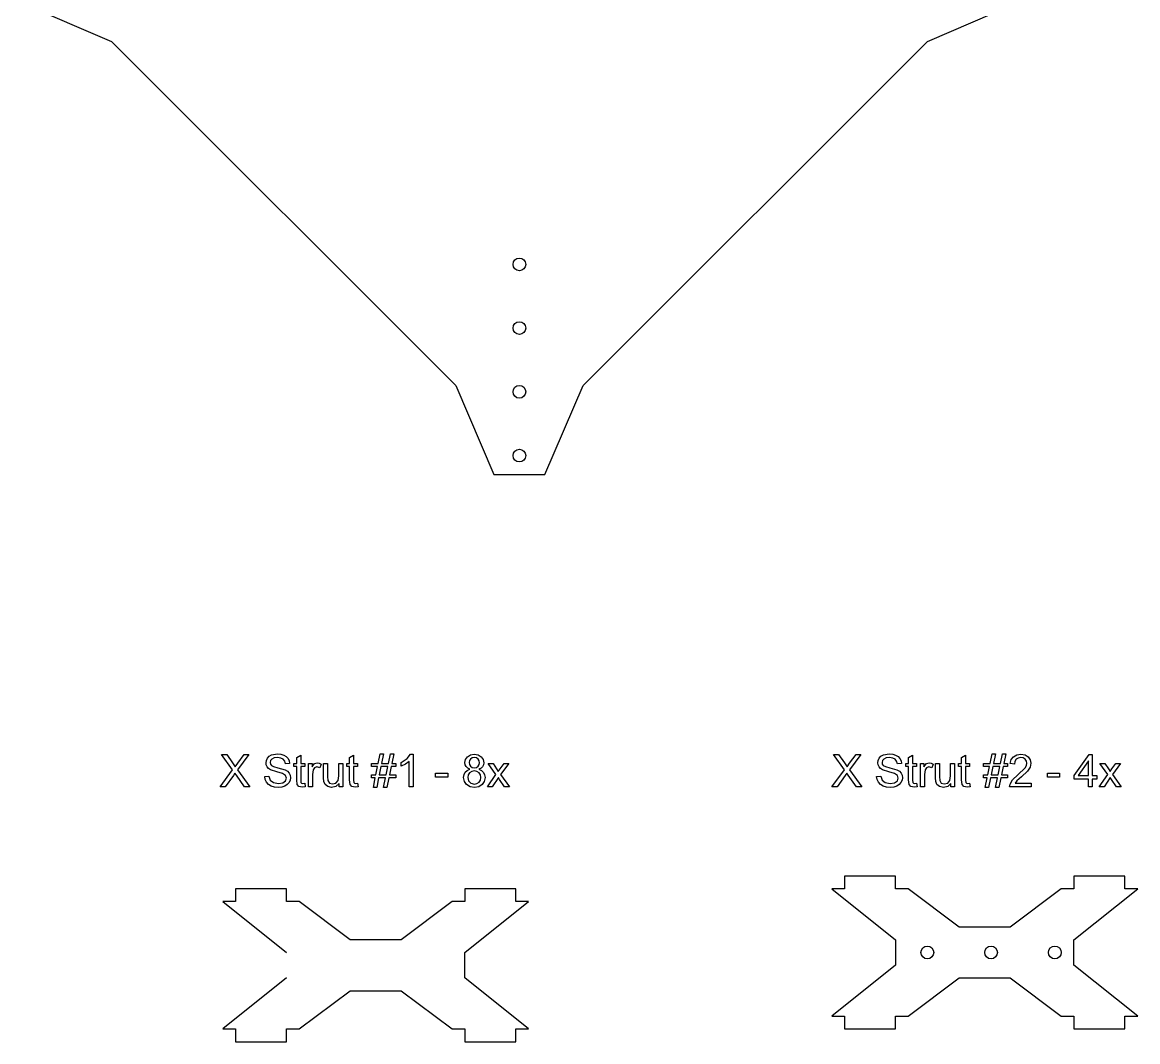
# Model space of a CAD drawing. Extents: x -813 to 254, y 365 to 897.
# Drawn here: x -811.2 to -533.4, y 368.3 to 622.3 of the extents above; entities that cross this region are included whole.
import ezdxf

# ---------------------------------------------------------------- set-up
doc = ezdxf.new("R2010")
doc.units = 0

msp = doc.modelspace()

# ---------------------------------------------------------------- linework, layer by layer
at = {"layer": 'Layer 1', "color": 4}
for p, q in [((-811.2125, 627.0625), (-788.9875, 617.5375)), ((-585.7875, 617.5375), (-563.5625, 627.0625)), ((-788.9875, 617.5375), (-703.2625, 531.812517)), ((-671.5125, 531.812517), (-585.7875, 617.5375)), ((-688.975, 561.975017), (-688.850183, 562.592753)), ((-688.850183, 561.357281), (-688.975, 561.975017)), ((-688.850183, 562.592753), (-688.509862, 563.097379)), ((-688.509862, 560.852654), (-688.850183, 561.357281)), ((-688.509862, 563.097379), (-688.005236, 563.4377)), ((-688.005236, 563.4377), (-687.3875, 563.562517)), ((-687.3875, 563.562517), (-686.769764, 563.4377)), ((-687.3875, 563.562517), (-687.3875, 563.562517)), ((-686.769764, 563.4377), (-686.265137, 563.097379)), ((-686.265137, 563.097379), (-685.924817, 562.592753)), ((-685.924817, 561.357281), (-686.265137, 560.852654)), ((-685.924817, 562.592753), (-685.8, 561.975017)), ((-685.8, 561.975017), (-685.924817, 561.357281)), ((-688.005236, 560.512334), (-688.509862, 560.852654)), ((-687.3875, 560.387517), (-688.005236, 560.512334)), ((-686.769764, 560.512334), (-687.3875, 560.387517)), ((-686.265137, 560.852654), (-686.769764, 560.512334)), ((-688.509862, 547.222379), (-688.005236, 547.5627)), ((-688.005236, 547.5627), (-687.3875, 547.687517)), ((-687.3875, 547.687517), (-686.769764, 547.5627)), ((-687.3875, 547.687517), (-687.3875, 547.687517)), ((-686.769764, 547.5627), (-686.265137, 547.222379)), ((-688.975, 546.100017), (-688.850183, 546.717753)), ((-688.850183, 545.482281), (-688.975, 546.100017)), ((-688.850183, 546.717753), (-688.509862, 547.222379)), ((-688.509862, 544.977654), (-688.850183, 545.482281)), ((-688.005236, 544.637334), (-688.509862, 544.977654)), ((-687.3875, 544.512517), (-688.005236, 544.637334)), ((-686.769764, 544.637334), (-687.3875, 544.512517)), ((-686.265137, 544.977654), (-686.769764, 544.637334)), ((-686.265137, 547.222379), (-685.924817, 546.717753)), ((-685.924817, 545.482281), (-686.265137, 544.977654)), ((-685.924817, 546.717753), (-685.8, 546.100017)), ((-685.8, 546.100017), (-685.924817, 545.482281)), ((-703.2625, 531.812517), (-693.7375, 509.587517)), ((-688.975, 530.225017), (-688.850183, 530.842752)), ((-688.850183, 530.842752), (-688.509862, 531.347378)), ((-688.509862, 531.347378), (-688.005236, 531.687699)), ((-688.005236, 531.687699), (-687.3875, 531.812517)), ((-687.3875, 531.812517), (-686.769764, 531.687699)), ((-687.3875, 531.812517), (-687.3875, 531.812517)), ((-686.769764, 531.687699), (-686.265137, 531.347378)), ((-686.265137, 531.347378), (-685.924817, 530.842752)), ((-685.924817, 530.842752), (-685.8, 530.225017)), ((-681.0375, 509.587517), (-671.5125, 531.812517)), ((-688.850183, 529.607281), (-688.975, 530.225017)), ((-688.509862, 529.102653), (-688.850183, 529.607281)), ((-688.005236, 528.762333), (-688.509862, 529.102653)), ((-687.3875, 528.637517), (-688.005236, 528.762333)), ((-686.769764, 528.762334), (-687.3875, 528.637517)), ((-686.265137, 529.102653), (-686.769764, 528.762334)), ((-685.924817, 529.60728), (-686.265137, 529.102653)), ((-685.8, 530.225017), (-685.924817, 529.60728)), ((-688.975, 514.350017), (-688.850183, 514.967753)), ((-688.850183, 513.732281), (-688.975, 514.350017)), ((-688.850183, 514.967753), (-688.509862, 515.472379)), ((-688.509862, 515.472379), (-688.005236, 515.8127)), ((-688.005236, 515.8127), (-687.3875, 515.937517)), ((-687.3875, 515.937517), (-686.769764, 515.8127)), ((-687.3875, 515.937517), (-687.3875, 515.937517)), ((-686.769764, 515.8127), (-686.265137, 515.472379)), ((-686.265137, 515.472379), (-685.924817, 514.967753)), ((-685.924817, 514.967753), (-685.8, 514.350017)), ((-685.8, 514.350017), (-685.924817, 513.732281)), ((-688.509862, 513.227654), (-688.850183, 513.732281)), ((-688.005236, 512.887334), (-688.509862, 513.227654)), ((-687.3875, 512.762517), (-688.005236, 512.887334)), ((-686.769764, 512.887334), (-687.3875, 512.762517)), ((-686.265137, 513.227654), (-686.769764, 512.887334)), ((-685.924817, 513.732281), (-686.265137, 513.227654)), ((-693.7375, 509.587517), (-681.0375, 509.587517)), ((-758.825, 436.011289), (-761.581069, 439.880821)), ((-761.581069, 439.880821), (-760.307767, 439.880821)), ((-760.307767, 439.880821), (-758.841538, 437.808251)), ((-754.762552, 439.880821), (-757.601313, 436.071924)), ((-757.551698, 437.736592), (-755.925618, 439.880821)), ((-755.925618, 439.880821), (-754.762552, 439.880821)), ((-750.165406, 438.935487), (-749.738221, 439.403325)), ((-749.738221, 439.403325), (-749.151184, 439.743017)), ((-749.151184, 439.743017), (-747.668417, 440.018624)), ((-748.462848, 438.987158), (-749.038182, 438.720512)), ((-747.624306, 439.076047), (-748.462848, 438.987158)), ((-747.668417, 440.018624), (-746.822981, 439.946272)), ((-746.806447, 438.9782), (-747.624306, 439.076047)), ((-746.822981, 439.946272), (-746.083654, 439.729237)), ((-746.21596, 438.684684), (-746.806447, 438.9782)), ((-746.083654, 439.729237), (-745.476633, 439.37163)), ((-745.476633, 439.37163), (-745.028087, 438.877608)), ((-742.861806, 439.103606), (-741.875128, 439.69892)), ((-742.861806, 437.65391), (-742.861806, 439.103606)), ((-741.875128, 439.69892), (-741.875128, 437.65391)), ((-729.67675, 439.103606), (-728.690073, 439.69892)), ((-729.67675, 437.65391), (-729.67675, 439.103606)), ((-728.690073, 439.69892), (-728.690073, 437.65391)), ((-722.555042, 437.65391), (-722.07549, 440.018624)), ((-722.07549, 440.018624), (-721.248663, 440.018624)), ((-721.248663, 440.018624), (-721.728215, 437.65391)), ((-719.991871, 437.65391), (-719.512319, 440.018624)), ((-719.512319, 440.018624), (-718.67999, 440.018624)), ((-718.67999, 440.018624), (-719.159542, 437.65391)), ((-715.372712, 438.833511), (-714.490768, 439.913895)), ((-714.490768, 439.913895), (-713.851337, 439.913895)), ((-713.851337, 439.913895), (-713.851337, 431.800006)), ((-700.799935, 438.641959), (-700.32451, 439.313069)), ((-700.32451, 439.313069), (-699.585903, 439.763681)), ((-699.585903, 439.763681), (-698.637809, 439.913895)), ((-699.14631, 439.00714), (-699.569368, 438.734293)), ((-698.626774, 439.098095), (-699.14631, 439.00714)), ((-698.637809, 439.913895), (-697.682829, 439.760237)), ((-698.110706, 439.005072), (-698.626774, 439.098095)), ((-697.686946, 438.726024), (-698.110706, 439.005072)), ((-697.682829, 439.760237), (-696.934542, 439.299288)), ((-696.934542, 439.299288), (-696.450862, 438.617843)), ((-606.425, 436.011289), (-609.181069, 439.880821)), ((-609.181069, 439.880821), (-607.907767, 439.880821)), ((-607.907767, 439.880821), (-606.441538, 437.808251)), ((-602.362552, 439.880821), (-605.201313, 436.071924)), ((-605.151698, 437.736592), (-603.525618, 439.880821)), ((-603.525618, 439.880821), (-602.362552, 439.880821)), ((-597.765406, 438.935487), (-597.338221, 439.403325)), ((-597.338221, 439.403325), (-596.751184, 439.743017)), ((-596.751184, 439.743017), (-595.268417, 440.018624)), ((-596.062848, 438.987158), (-596.638182, 438.720512)), ((-595.224306, 439.076047), (-596.062848, 438.987158)), ((-595.268417, 440.018624), (-594.422981, 439.946272)), ((-594.406447, 438.9782), (-595.224306, 439.076047)), ((-594.422981, 439.946272), (-593.683654, 439.729237)), ((-593.81596, 438.684684), (-594.406447, 438.9782)), ((-593.683654, 439.729237), (-593.076633, 439.37163)), ((-593.076633, 439.37163), (-592.628087, 438.877608)), ((-590.461806, 439.103606), (-589.475128, 439.69892)), ((-590.461806, 437.65391), (-590.461806, 439.103606)), ((-589.475128, 439.69892), (-589.475128, 437.65391)), ((-577.27675, 439.103606), (-576.290073, 439.69892)), ((-577.27675, 437.65391), (-577.27675, 439.103606)), ((-576.290073, 439.69892), (-576.290073, 437.65391)), ((-570.155042, 437.65391), (-569.67549, 440.018624)), ((-569.67549, 440.018624), (-568.848663, 440.018624)), ((-568.848663, 440.018624), (-569.328215, 437.65391)), ((-567.591871, 437.65391), (-567.112319, 440.018624)), ((-567.112319, 440.018624), (-566.27999, 440.018624)), ((-566.27999, 440.018624), (-566.759542, 437.65391)), ((-564.87853, 438.582015), (-564.339712, 439.315826)), ((-564.339712, 439.315826), (-563.539076, 439.764371)), ((-563.171132, 438.985091), (-563.672736, 438.662634)), ((-563.539076, 439.764371), (-562.504167, 439.913895)), ((-562.526208, 439.092583), (-563.171132, 438.985091)), ((-561.912297, 438.991292), (-562.526208, 439.092583)), ((-562.504167, 439.913895), (-561.462368, 439.752657)), ((-561.426529, 438.687439), (-561.912297, 438.991292)), ((-561.462368, 439.752657), (-560.663118, 439.268972)), ((-560.663118, 439.268972), (-560.15461, 438.546875)), ((-549.19784, 434.644275), (-545.510212, 439.880821)), ((-545.510212, 439.880821), (-544.699924, 439.880821)), ((-544.699924, 439.880821), (-544.699924, 434.644275)), ((-758.841538, 437.808251), (-758.191101, 436.816063)), ((-758.191101, 436.816063), (-757.551698, 437.736592)), ((-750.512681, 437.791716), (-750.425859, 438.383578)), ((-750.441709, 437.261855), (-750.512681, 437.791716)), ((-750.228793, 436.785746), (-750.441709, 437.261855)), ((-750.425859, 438.383578), (-750.165406, 438.935487)), ((-749.871197, 436.373022), (-750.228793, 436.785746)), ((-749.366153, 436.033339), (-749.871197, 436.373022)), ((-749.370961, 438.328456), (-749.481892, 437.863372)), ((-749.481892, 437.863372), (-749.403343, 437.466494)), ((-749.403343, 437.466494), (-749.167694, 437.146793)), ((-749.038182, 438.720512), (-749.370961, 438.328456)), ((-749.167694, 437.146793), (-748.610295, 436.862224)), ((-748.610295, 436.862224), (-747.555415, 436.570772)), ((-747.555415, 436.570772), (-745.766719, 436.055386)), ((-745.837687, 438.19961), (-746.21596, 438.684684)), ((-745.656455, 437.527133), (-745.837687, 438.19961)), ((-744.631198, 437.604301), (-745.656455, 437.527133)), ((-745.028087, 438.877608), (-744.744214, 438.278157)), ((-744.744214, 438.278157), (-744.631198, 437.604301)), ((-743.589403, 436.88221), (-743.589403, 437.65391)), ((-743.589403, 437.65391), (-742.861806, 437.65391)), ((-742.861806, 436.88221), (-743.589403, 436.88221)), ((-742.861806, 433.514286), (-742.861806, 436.88221)), ((-741.875128, 437.65391), (-740.877416, 437.65391)), ((-740.877416, 436.88221), (-741.875128, 436.88221)), ((-741.875128, 436.88221), (-741.875128, 433.459162)), ((-740.877416, 437.65391), (-740.877416, 436.88221)), ((-739.923816, 431.800006), (-739.923816, 437.65391)), ((-739.923816, 437.65391), (-739.030865, 437.65391)), ((-739.030865, 437.65391), (-739.030865, 436.766454)), ((-739.030865, 436.766454), (-738.399731, 437.587765)), ((-738.396965, 436.56526), (-738.766281, 436.022313)), ((-738.399731, 437.587765), (-737.763066, 437.786201)), ((-737.812681, 436.760942), (-738.396965, 436.56526)), ((-737.085084, 436.545967), (-737.812681, 436.760942)), ((-737.763066, 437.786201), (-737.257327, 437.706272)), ((-737.257327, 437.706272), (-736.743312, 437.466497)), ((-736.743312, 437.466497), (-737.085084, 436.545967)), ((-736.164531, 434.026914), (-736.164531, 437.65391)), ((-736.164531, 437.65391), (-735.172351, 437.65391)), ((-735.172351, 437.65391), (-735.172351, 434.407254)), ((-732.41075, 434.517495), (-732.41075, 437.65391)), ((-732.41075, 437.65391), (-731.418569, 437.65391)), ((-731.418569, 437.65391), (-731.418569, 431.800006)), ((-730.404347, 436.88221), (-730.404347, 437.65391)), ((-730.404347, 437.65391), (-729.67675, 437.65391)), ((-729.67675, 436.88221), (-730.404347, 436.88221)), ((-729.67675, 433.514286), (-729.67675, 436.88221)), ((-728.690073, 437.65391), (-727.692361, 437.65391)), ((-727.692361, 436.88221), (-728.690073, 436.88221)), ((-728.690073, 436.88221), (-728.690073, 433.459162)), ((-727.692361, 437.65391), (-727.692361, 436.88221)), ((-724.225205, 436.832601), (-724.225205, 437.65391)), ((-724.225205, 437.65391), (-722.555042, 437.65391)), ((-722.720396, 436.832601), (-724.225205, 436.832601)), ((-723.128292, 434.831688), (-722.720396, 436.832601)), ((-721.893569, 436.832601), (-722.301465, 434.831688)), ((-720.157254, 436.832601), (-721.893569, 436.832601)), ((-721.728215, 437.65391), (-719.991871, 437.65391)), ((-720.570653, 434.831688), (-720.157254, 436.832601)), ((-719.324924, 436.832601), (-719.738323, 434.831688)), ((-718.205941, 436.832601), (-719.324924, 436.832601)), ((-719.159542, 437.65391), (-718.205941, 437.65391)), ((-718.205941, 437.65391), (-718.205941, 436.832601)), ((-716.827906, 437.885422), (-715.372712, 438.833511)), ((-716.827906, 436.926307), (-716.827906, 437.885422)), ((-715.783345, 437.438938), (-716.827906, 436.926307)), ((-714.843545, 438.122444), (-715.783345, 437.438938)), ((-714.843545, 431.800006), (-714.843545, 438.122444)), ((-700.95841, 437.830299), (-700.799935, 438.641959)), ((-700.884002, 437.287349), (-700.95841, 437.830299)), ((-700.66075, 436.827089), (-700.884002, 437.287349)), ((-700.283179, 436.456393), (-700.66075, 436.827089)), ((-700.399638, 435.904489), (-699.745757, 436.182166)), ((-699.745757, 436.182166), (-700.283179, 436.456393)), ((-699.850483, 438.334657), (-699.944188, 437.863372)), ((-699.944188, 437.863372), (-699.851859, 437.342471)), ((-699.944188, 437.863372), (-699.944188, 437.863372)), ((-699.944188, 437.863372), (-699.944188, 437.863372)), ((-699.851859, 437.342471), (-699.574872, 436.926307)), ((-699.569368, 438.734293), (-699.850483, 438.334657)), ((-699.745757, 436.182166), (-699.745757, 436.182166)), ((-699.745757, 436.182166), (-699.745757, 436.182166)), ((-699.574872, 436.926307), (-699.150438, 436.653452)), ((-699.150438, 436.653452), (-698.615768, 436.562506)), ((-698.615768, 436.562506), (-698.094175, 436.652762)), ((-698.094175, 436.652762), (-697.675939, 436.92355)), ((-697.403771, 438.310541), (-697.686946, 438.726024)), ((-697.675939, 436.92355), (-697.40102, 437.325245)), ((-696.955913, 436.455703), (-697.480246, 436.182166)), ((-697.480246, 436.182166), (-696.82499, 435.865214)), ((-697.309361, 437.808251), (-697.403771, 438.310541)), ((-697.40102, 437.325245), (-697.309361, 437.808251)), ((-696.58453, 436.824332), (-696.955913, 436.455703)), ((-696.363359, 437.277014), (-696.58453, 436.824332)), ((-696.450862, 438.617843), (-696.289636, 437.80274)), ((-696.289636, 437.80274), (-696.363359, 437.277014)), ((-693.235906, 434.842714), (-695.214764, 437.65391)), ((-695.214764, 437.65391), (-693.97451, 437.65391)), ((-693.97451, 437.65391), (-693.076028, 436.281384)), ((-693.076028, 436.281384), (-692.668132, 435.625438)), ((-692.668132, 435.625438), (-692.221656, 436.27036)), ((-692.221656, 436.27036), (-691.234979, 437.65391)), ((-690.049872, 437.65391), (-692.07284, 434.897835)), ((-691.234979, 437.65391), (-690.049872, 437.65391)), ((-606.441538, 437.808251), (-605.791101, 436.816063)), ((-605.791101, 436.816063), (-605.151698, 437.736592)), ((-598.112681, 437.791716), (-598.025859, 438.383578)), ((-598.041709, 437.261855), (-598.112681, 437.791716)), ((-597.828793, 436.785746), (-598.041709, 437.261855)), ((-598.025859, 438.383578), (-597.765406, 438.935487)), ((-597.471197, 436.373022), (-597.828793, 436.785746)), ((-596.966153, 436.033339), (-597.471197, 436.373022)), ((-596.970961, 438.328456), (-597.081892, 437.863372)), ((-597.081892, 437.863372), (-597.003343, 437.466494)), ((-597.003343, 437.466494), (-596.767694, 437.146793)), ((-596.638182, 438.720512), (-596.970961, 438.328456)), ((-596.767694, 437.146793), (-596.210295, 436.862224)), ((-596.210295, 436.862224), (-595.155415, 436.570772)), ((-595.155415, 436.570772), (-593.366719, 436.055386)), ((-593.437687, 438.19961), (-593.81596, 438.684684)), ((-593.256455, 437.527133), (-593.437687, 438.19961)), ((-592.231198, 437.604301), (-593.256455, 437.527133)), ((-592.628087, 438.877608), (-592.344214, 438.278157)), ((-592.344214, 438.278157), (-592.231198, 437.604301)), ((-591.189403, 436.88221), (-591.189403, 437.65391)), ((-591.189403, 437.65391), (-590.461806, 437.65391)), ((-590.461806, 436.88221), (-591.189403, 436.88221)), ((-590.461806, 433.514286), (-590.461806, 436.88221)), ((-589.475128, 437.65391), (-588.477416, 437.65391)), ((-588.477416, 436.88221), (-589.475128, 436.88221)), ((-589.475128, 436.88221), (-589.475128, 433.459162)), ((-588.477416, 437.65391), (-588.477416, 436.88221)), ((-587.523816, 431.800006), (-587.523816, 437.65391)), ((-587.523816, 437.65391), (-586.630865, 437.65391)), ((-586.630865, 437.65391), (-586.630865, 436.766454)), ((-586.630865, 436.766454), (-585.999731, 437.587765)), ((-585.996965, 436.56526), (-586.366281, 436.022313)), ((-585.999731, 437.587765), (-585.363066, 437.786201)), ((-585.412681, 436.760942), (-585.996965, 436.56526)), ((-584.685084, 436.545967), (-585.412681, 436.760942)), ((-585.363066, 437.786201), (-584.857327, 437.706272)), ((-584.857327, 437.706272), (-584.343312, 437.466497)), ((-584.343312, 437.466497), (-584.685084, 436.545967)), ((-583.764531, 434.026914), (-583.764531, 437.65391)), ((-583.764531, 437.65391), (-582.772351, 437.65391)), ((-582.772351, 437.65391), (-582.772351, 434.407254)), ((-580.01075, 434.517495), (-580.01075, 437.65391)), ((-580.01075, 437.65391), (-579.018569, 437.65391)), ((-579.018569, 437.65391), (-579.018569, 431.800006)), ((-578.004347, 436.88221), (-578.004347, 437.65391)), ((-578.004347, 437.65391), (-577.27675, 437.65391)), ((-577.27675, 436.88221), (-578.004347, 436.88221)), ((-577.27675, 433.514286), (-577.27675, 436.88221)), ((-576.290073, 437.65391), (-575.292361, 437.65391)), ((-575.292361, 436.88221), (-576.290073, 436.88221)), ((-576.290073, 436.88221), (-576.290073, 433.459162)), ((-575.292361, 437.65391), (-575.292361, 436.88221)), ((-571.825205, 436.832601), (-571.825205, 437.65391)), ((-571.825205, 437.65391), (-570.155042, 437.65391)), ((-570.320396, 436.832601), (-571.825205, 436.832601)), ((-570.728292, 434.831688), (-570.320396, 436.832601)), ((-569.493569, 436.832601), (-569.901465, 434.831688)), ((-567.757254, 436.832601), (-569.493569, 436.832601)), ((-569.328215, 437.65391), (-567.591871, 437.65391)), ((-568.170653, 434.831688), (-567.757254, 436.832601)), ((-566.924924, 436.832601), (-567.338323, 434.831688)), ((-565.805941, 436.832601), (-566.924924, 436.832601)), ((-566.759542, 437.65391), (-565.805941, 437.65391)), ((-565.805941, 437.65391), (-565.805941, 436.832601)), ((-565.127958, 437.576742), (-564.87853, 438.582015)), ((-564.108205, 437.472009), (-565.127958, 437.576742)), ((-563.99659, 438.150001), (-564.108205, 437.472009)), ((-563.672736, 438.662634), (-563.99659, 438.150001)), ((-563.248302, 434.78759), (-561.467875, 436.499116)), ((-561.467875, 436.499116), (-561.120618, 437.113028)), ((-561.110285, 438.236127), (-561.426529, 438.687439)), ((-561.120618, 437.113028), (-561.004861, 437.692495)), ((-561.004861, 437.692495), (-561.110285, 438.236127)), ((-560.183538, 436.716845), (-560.842245, 435.73017)), ((-559.985108, 437.670448), (-560.183538, 436.716845)), ((-560.15461, 438.546875), (-559.985108, 437.670448)), ((-545.692104, 438.287809), (-548.22217, 434.644275)), ((-545.692104, 434.644275), (-545.692104, 438.287809)), ((-540.835906, 434.842714), (-542.814764, 437.65391)), ((-542.814764, 437.65391), (-541.57451, 437.65391)), ((-541.57451, 437.65391), (-540.676028, 436.281384)), ((-540.676028, 436.281384), (-540.268132, 435.625438)), ((-540.268132, 435.625438), (-539.821656, 436.27036)), ((-539.821656, 436.27036), (-538.834979, 437.65391)), ((-537.649872, 437.65391), (-539.67284, 434.897835)), ((-538.834979, 437.65391), (-537.649872, 437.65391)), ((-761.950385, 431.800006), (-758.825, 436.011289)), ((-758.637576, 434.616716), (-760.666048, 431.800006)), ((-758.25175, 435.223051), (-758.637576, 434.616716)), ((-757.898972, 434.68286), (-758.25175, 435.223051)), ((-755.864969, 431.800006), (-757.898972, 434.68286)), ((-757.601313, 436.071924), (-754.542052, 431.800006)), ((-750.821347, 434.39623), (-749.812628, 434.484424)), ((-750.699399, 433.627971), (-750.821347, 434.39623)), ((-750.821347, 434.39623), (-750.821347, 434.39623)), ((-750.821347, 434.39623), (-750.821347, 434.39623)), ((-750.377637, 432.943776), (-750.699399, 433.627971)), ((-749.812628, 434.484424), (-749.479155, 433.489481)), ((-749.479155, 433.489481), (-748.666101, 432.861093)), ((-747.806198, 435.528977), (-749.366153, 436.033339)), ((-746.367542, 435.134856), (-747.806198, 435.528977)), ((-745.639916, 434.658056), (-746.367542, 435.134856)), ((-745.766719, 436.055386), (-745.153492, 435.686758)), ((-745.648186, 433.302066), (-745.419444, 433.99384)), ((-745.419444, 433.99384), (-745.639916, 434.658056)), ((-745.153492, 435.686758), (-744.724924, 435.23132)), ((-744.48101, 433.455717), (-744.757972, 432.866605)), ((-744.724924, 435.23132), (-744.472741, 434.694571)), ((-744.388684, 434.082035), (-744.48101, 433.455717)), ((-744.472741, 434.694571), (-744.388684, 434.082035)), ((-742.740535, 432.342953), (-742.861806, 433.514286)), ((-741.875128, 433.459162), (-741.822776, 432.91346)), ((-738.766281, 436.022313), (-738.931635, 434.864761)), ((-738.931635, 434.864761), (-738.931635, 431.800006)), ((-736.10391, 433.100872), (-736.164531, 434.026914)), ((-735.172351, 434.407254), (-735.111729, 433.359944)), ((-732.573366, 433.373725), (-732.41075, 434.517495)), ((-729.555479, 432.342953), (-729.67675, 433.514286)), ((-728.690073, 433.459162), (-728.637693, 432.91346)), ((-724.225205, 434.010379), (-724.225205, 434.831688)), ((-724.225205, 434.831688), (-723.128292, 434.831688)), ((-723.293674, 434.010379), (-724.225205, 434.010379)), ((-723.773226, 431.662202), (-723.293674, 434.010379)), ((-722.466847, 434.010379), (-722.946399, 431.662202)), ((-720.736035, 434.010379), (-722.466847, 434.010379)), ((-722.301465, 434.831688), (-720.570653, 434.831688)), ((-722.301465, 434.831688), (-722.301465, 434.831688)), ((-721.210084, 431.662202), (-720.736035, 434.010379)), ((-719.903677, 434.010379), (-720.383257, 431.662202)), ((-718.205941, 434.010379), (-719.903677, 434.010379)), ((-719.738323, 434.831688), (-718.205941, 434.831688)), ((-718.205941, 434.831688), (-718.205941, 434.010379)), ((-708.28408, 434.225353), (-708.28408, 435.223051)), ((-708.28408, 435.223051), (-705.235854, 435.223051)), ((-705.235854, 434.225353), (-708.28408, 434.225353)), ((-708.28408, 434.225353), (-708.28408, 434.225353)), ((-705.235854, 435.223051), (-705.235854, 434.225353)), ((-701.283642, 434.137158), (-701.183736, 434.861315)), ((-701.10036, 433.166329), (-701.283642, 434.137158)), ((-701.183736, 434.861315), (-700.884016, 435.457318)), ((-700.884016, 435.457318), (-700.399638, 435.904489)), ((-700.148823, 434.768297), (-700.263889, 434.131647)), ((-700.263889, 434.131647), (-700.062693, 433.310335)), ((-700.263889, 434.131647), (-700.263889, 434.131647)), ((-700.263889, 434.131647), (-700.263889, 434.131647)), ((-699.803613, 435.289198), (-700.148823, 434.768297)), ((-699.283417, 435.636461), (-699.803613, 435.289198)), ((-698.643312, 435.752217), (-699.283417, 435.636461)), ((-697.98668, 435.635082), (-698.643312, 435.752217)), ((-697.449936, 435.283686), (-697.98668, 435.635082)), ((-697.092339, 434.753139), (-697.449936, 435.283686)), ((-697.436163, 432.935507), (-697.088892, 433.455028)), ((-696.973121, 434.098573), (-697.092339, 434.753139)), ((-697.088892, 433.455028), (-696.973121, 434.098573)), ((-696.82499, 435.865214), (-696.347491, 435.39944)), ((-696.347491, 435.39944), (-696.056051, 434.806881)), ((-695.958899, 434.109597), (-696.142181, 433.155994)), ((-696.056051, 434.806881), (-695.958899, 434.109597)), ((-695.374615, 431.800006), (-693.235906, 434.842714)), ((-692.635084, 434.109597), (-694.172969, 431.800006)), ((-692.315354, 433.619015), (-692.635084, 434.109597)), ((-691.113708, 431.800006), (-692.315354, 433.619015)), ((-692.07284, 434.897835), (-689.895524, 431.800006)), ((-609.550385, 431.800006), (-606.425, 436.011289)), ((-606.237576, 434.616716), (-608.266048, 431.800006)), ((-605.85175, 435.223051), (-606.237576, 434.616716)), ((-605.498972, 434.68286), (-605.85175, 435.223051)), ((-603.464969, 431.800006), (-605.498972, 434.68286)), ((-605.201313, 436.071924), (-602.142052, 431.800006)), ((-598.421347, 434.39623), (-597.412628, 434.484424)), ((-598.299399, 433.627971), (-598.421347, 434.39623)), ((-598.421347, 434.39623), (-598.421347, 434.39623)), ((-598.421347, 434.39623), (-598.421347, 434.39623)), ((-597.977637, 432.943776), (-598.299399, 433.627971)), ((-597.412628, 434.484424), (-597.079155, 433.489481)), ((-597.079155, 433.489481), (-596.266101, 432.861093)), ((-595.406198, 435.528977), (-596.966153, 436.033339)), ((-593.967542, 435.134856), (-595.406198, 435.528977)), ((-593.239916, 434.658056), (-593.967542, 435.134856)), ((-593.366719, 436.055386), (-592.753492, 435.686758)), ((-593.248186, 433.302066), (-593.019444, 433.99384)), ((-593.019444, 433.99384), (-593.239916, 434.658056)), ((-592.753492, 435.686758), (-592.324924, 435.23132)), ((-592.08101, 433.455717), (-592.357972, 432.866605)), ((-592.324924, 435.23132), (-592.072741, 434.694571)), ((-591.988684, 434.082035), (-592.08101, 433.455717)), ((-592.072741, 434.694571), (-591.988684, 434.082035)), ((-590.340535, 432.342953), (-590.461806, 433.514286)), ((-589.475128, 433.459162), (-589.422776, 432.91346)), ((-586.366281, 436.022313), (-586.531635, 434.864761)), ((-586.531635, 434.864761), (-586.531635, 431.800006)), ((-583.70391, 433.100872), (-583.764531, 434.026914)), ((-582.772351, 434.407254), (-582.711729, 433.359944)), ((-580.173366, 433.373725), (-580.01075, 434.517495)), ((-577.155479, 432.342953), (-577.27675, 433.514286)), ((-576.290073, 433.459162), (-576.237693, 432.91346)), ((-571.825205, 434.010379), (-571.825205, 434.831688)), ((-571.825205, 434.831688), (-570.728292, 434.831688)), ((-570.893674, 434.010379), (-571.825205, 434.010379)), ((-571.373226, 431.662202), (-570.893674, 434.010379)), ((-570.066847, 434.010379), (-570.546399, 431.662202)), ((-568.336035, 434.010379), (-570.066847, 434.010379)), ((-569.901465, 434.831688), (-568.170653, 434.831688)), ((-569.901465, 434.831688), (-569.901465, 434.831688)), ((-568.810084, 431.662202), (-568.336035, 434.010379)), ((-567.503677, 434.010379), (-567.983257, 431.662202)), ((-565.805941, 434.010379), (-567.503677, 434.010379)), ((-567.338323, 434.831688), (-565.805941, 434.831688)), ((-565.805941, 434.831688), (-565.805941, 434.010379)), ((-565.199615, 432.489023), (-564.546411, 433.563895)), ((-564.546411, 433.563895), (-563.248302, 434.78759)), ((-562.371861, 434.308036), (-563.518417, 433.291042)), ((-560.842245, 435.73017), (-562.371861, 434.308036)), ((-555.88408, 434.225353), (-555.88408, 435.223051)), ((-555.88408, 435.223051), (-552.835854, 435.223051)), ((-552.835854, 434.225353), (-555.88408, 434.225353)), ((-555.88408, 434.225353), (-555.88408, 434.225353)), ((-552.835854, 435.223051), (-552.835854, 434.225353)), ((-549.19784, 433.734772), (-549.19784, 434.644275)), ((-545.692104, 433.734772), (-549.19784, 433.734772)), ((-548.22217, 434.644275), (-545.692104, 434.644275)), ((-545.692104, 434.644275), (-545.692104, 434.644275)), ((-545.692104, 431.800006), (-545.692104, 433.734772)), ((-544.699924, 434.644275), (-543.608514, 434.644275)), ((-543.608514, 433.734772), (-544.699924, 433.734772)), ((-544.699924, 433.734772), (-544.699924, 431.800006)), ((-543.608514, 434.644275), (-543.608514, 433.734772)), ((-542.974615, 431.800006), (-540.835906, 434.842714)), ((-540.235084, 434.109597), (-541.772969, 431.800006)), ((-539.915354, 433.619015), (-540.235084, 434.109597)), ((-538.713708, 431.800006), (-539.915354, 433.619015)), ((-539.67284, 434.897835), (-537.495524, 431.800006)), ((-760.666048, 431.800006), (-761.950385, 431.800006)), ((-761.950385, 431.800006), (-761.950385, 431.800006)), ((-754.542052, 431.800006), (-755.864969, 431.800006)), ((-749.87603, 432.382226), (-750.377637, 432.943776)), ((-749.214571, 431.981906), (-749.87603, 432.382226)), ((-748.384305, 431.742128), (-749.214571, 431.981906)), ((-748.666101, 432.861093), (-747.425875, 432.621315)), ((-747.37626, 431.662202), (-748.384305, 431.742128)), ((-747.425875, 432.621315), (-746.345472, 432.803215)), ((-746.554253, 431.741439), (-747.37626, 431.662202)), ((-745.819071, 431.979149), (-746.554253, 431.741439)), ((-746.345472, 432.803215), (-745.648186, 433.302066)), ((-745.207919, 432.359488), (-745.819071, 431.979149)), ((-744.757972, 432.866605), (-745.207919, 432.359488)), ((-742.321604, 431.893712), (-742.740535, 432.342953)), ((-741.483771, 431.722835), (-742.321604, 431.893712)), ((-741.822776, 432.91346), (-741.651891, 432.720536)), ((-741.651891, 432.720536), (-741.312885, 432.648876)), ((-740.734104, 431.811029), (-741.483771, 431.722835)), ((-741.312885, 432.648876), (-740.877416, 432.687462)), ((-740.877416, 432.687462), (-740.734104, 431.811029)), ((-740.877416, 432.687462), (-740.877416, 432.687462)), ((-740.877416, 432.687462), (-740.877416, 432.687462)), ((-738.931635, 431.800006), (-739.923816, 431.800006)), ((-739.923816, 431.800006), (-739.923816, 431.800006)), ((-735.797981, 432.365), (-736.10391, 433.100872)), ((-735.131005, 431.86615), (-735.797981, 432.365)), ((-734.163632, 431.667714), (-735.131005, 431.86615)), ((-735.111729, 433.359944), (-734.71484, 432.74534)), ((-734.71484, 432.74534), (-733.965202, 432.522097)), ((-733.112199, 431.91576), (-734.163632, 431.667714)), ((-733.965202, 432.522097), (-733.12734, 432.750852)), ((-733.12734, 432.750852), (-732.573366, 433.373725)), ((-732.306045, 432.6599), (-733.112199, 431.91576)), ((-732.306045, 431.800006), (-732.306045, 432.6599)), ((-731.418569, 431.800006), (-732.306045, 431.800006)), ((-732.306045, 431.800006), (-732.306045, 431.800006)), ((-729.136549, 431.893712), (-729.555479, 432.342953)), ((-728.298687, 431.722835), (-729.136549, 431.893712)), ((-728.637693, 432.91346), (-728.466807, 432.720536)), ((-728.466807, 432.720536), (-728.12783, 432.648876)), ((-727.549049, 431.811029), (-728.298687, 431.722835)), ((-728.12783, 432.648876), (-727.692361, 432.687462)), ((-727.692361, 432.687462), (-727.549049, 431.811029)), ((-727.692361, 432.687462), (-727.692361, 432.687462)), ((-727.692361, 432.687462), (-727.692361, 432.687462)), ((-722.946399, 431.662202), (-723.773226, 431.662202)), ((-723.773226, 431.662202), (-723.773226, 431.662202)), ((-720.383257, 431.662202), (-721.210084, 431.662202)), ((-713.851337, 431.800006), (-714.843545, 431.800006)), ((-713.851337, 431.800006), (-713.851337, 431.800006)), ((-700.550514, 432.370512), (-701.10036, 433.166329)), ((-699.701653, 431.839279), (-700.550514, 432.370512)), ((-700.062693, 433.310335), (-699.464636, 432.695731)), ((-698.621271, 431.662202), (-699.701653, 431.839279)), ((-699.464636, 432.695731), (-698.610236, 432.477999)), ((-697.540889, 431.838591), (-698.621271, 431.662202)), ((-698.610236, 432.477999), (-697.961192, 432.592376)), ((-697.961192, 432.592376), (-697.436163, 432.935507)), ((-696.692028, 432.367758), (-697.540889, 431.838591)), ((-696.142181, 433.155994), (-696.692028, 432.367758)), ((-694.172969, 431.800006), (-695.374615, 431.800006)), ((-695.374615, 431.800006), (-695.374615, 431.800006)), ((-689.895524, 431.800006), (-691.113708, 431.800006)), ((-608.266048, 431.800006), (-609.550385, 431.800006)), ((-609.550385, 431.800006), (-609.550385, 431.800006)), ((-602.142052, 431.800006), (-603.464969, 431.800006)), ((-597.47603, 432.382226), (-597.977637, 432.943776)), ((-596.814571, 431.981906), (-597.47603, 432.382226)), ((-595.984305, 431.742128), (-596.814571, 431.981906)), ((-596.266101, 432.861093), (-595.025875, 432.621315)), ((-594.97626, 431.662202), (-595.984305, 431.742128)), ((-595.025875, 432.621315), (-593.945472, 432.803215)), ((-594.154253, 431.741439), (-594.97626, 431.662202)), ((-593.419071, 431.979149), (-594.154253, 431.741439)), ((-593.945472, 432.803215), (-593.248186, 433.302066)), ((-592.807919, 432.359488), (-593.419071, 431.979149)), ((-592.357972, 432.866605), (-592.807919, 432.359488)), ((-589.921604, 431.893712), (-590.340535, 432.342953)), ((-589.083771, 431.722835), (-589.921604, 431.893712)), ((-589.422776, 432.91346), (-589.251891, 432.720536)), ((-589.251891, 432.720536), (-588.912885, 432.648876)), ((-588.334104, 431.811029), (-589.083771, 431.722835)), ((-588.912885, 432.648876), (-588.477416, 432.687462)), ((-588.477416, 432.687462), (-588.334104, 431.811029)), ((-588.477416, 432.687462), (-588.477416, 432.687462)), ((-588.477416, 432.687462), (-588.477416, 432.687462)), ((-586.531635, 431.800006), (-587.523816, 431.800006)), ((-587.523816, 431.800006), (-587.523816, 431.800006)), ((-583.397981, 432.365), (-583.70391, 433.100872)), ((-582.731005, 431.86615), (-583.397981, 432.365)), ((-581.763632, 431.667714), (-582.731005, 431.86615)), ((-582.711729, 433.359944), (-582.31484, 432.74534)), ((-582.31484, 432.74534), (-581.565202, 432.522097)), ((-580.712199, 431.91576), (-581.763632, 431.667714)), ((-581.565202, 432.522097), (-580.72734, 432.750852)), ((-580.72734, 432.750852), (-580.173366, 433.373725)), ((-579.906045, 432.6599), (-580.712199, 431.91576)), ((-579.906045, 431.800006), (-579.906045, 432.6599)), ((-579.018569, 431.800006), (-579.906045, 431.800006)), ((-579.906045, 431.800006), (-579.906045, 431.800006)), ((-576.736549, 431.893712), (-577.155479, 432.342953)), ((-575.898687, 431.722835), (-576.736549, 431.893712)), ((-576.237693, 432.91346), (-576.066807, 432.720536)), ((-576.066807, 432.720536), (-575.72783, 432.648876)), ((-575.149049, 431.811029), (-575.898687, 431.722835)), ((-575.72783, 432.648876), (-575.292361, 432.687462)), ((-575.292361, 432.687462), (-575.149049, 431.811029)), ((-575.292361, 432.687462), (-575.292361, 432.687462)), ((-575.292361, 432.687462), (-575.292361, 432.687462)), ((-570.546399, 431.662202), (-571.373226, 431.662202)), ((-571.373226, 431.662202), (-571.373226, 431.662202)), ((-567.983257, 431.662202), (-568.810084, 431.662202)), ((-565.315354, 431.800006), (-565.199615, 432.489023)), ((-559.974101, 431.800006), (-565.315354, 431.800006)), ((-563.518417, 433.291042), (-563.937319, 432.753606)), ((-563.937319, 432.753606), (-559.974101, 432.753606)), ((-559.974101, 432.753606), (-559.974101, 431.800006)), ((-559.974101, 432.753606), (-559.974101, 432.753606)), ((-544.699924, 431.800006), (-545.692104, 431.800006)), ((-545.692104, 431.800006), (-545.692104, 431.800006)), ((-541.772969, 431.800006), (-542.974615, 431.800006)), ((-542.974615, 431.800006), (-542.974615, 431.800006)), ((-537.495524, 431.800006), (-538.713708, 431.800006)), ((-606.425, 409.575006), (-606.425, 406.400006)), ((-593.725, 409.575006), (-606.425, 409.575006)), ((-606.425, 409.575006), (-606.425, 409.575006)), ((-593.725, 406.400006), (-593.725, 409.575006)), ((-536.575, 409.575006), (-549.275, 409.575006)), ((-549.275, 409.575006), (-549.275, 406.400006)), ((-536.575, 406.400006), (-536.575, 409.575006)), ((-745.419444, 406.39639), (-758.119444, 406.39639)), ((-758.119444, 406.39639), (-758.119444, 403.22139)), ((-745.419444, 403.22139), (-745.419444, 406.39639)), ((-688.269444, 406.39639), (-700.969444, 406.39639)), ((-700.969444, 406.39639), (-700.969444, 403.22139)), ((-688.269444, 403.22139), (-688.269444, 406.39639)), ((-606.425, 406.400006), (-609.6, 406.400006)), ((-609.6, 406.400006), (-593.725, 393.700006)), ((-590.55, 406.400006), (-593.725, 406.400006)), ((-577.85, 396.875006), (-590.55, 406.400006)), ((-552.45, 406.400006), (-565.15, 396.875006)), ((-549.275, 406.400006), (-552.45, 406.400006)), ((-549.275, 393.700006), (-533.4, 406.400006)), ((-533.4, 406.400006), (-536.575, 406.400006)), ((-758.119444, 403.22139), (-761.294444, 403.22139)), ((-761.294444, 403.22139), (-745.419444, 390.525008)), ((-742.244444, 403.22139), (-745.419444, 403.22139)), ((-729.544444, 393.700008), (-742.244444, 403.22139)), ((-704.144444, 403.22139), (-716.844444, 393.700008)), ((-700.969444, 403.22139), (-704.144444, 403.22139)), ((-700.969444, 390.525008), (-685.094444, 403.22139)), ((-685.094444, 403.22139), (-688.269444, 403.22139)), ((-565.15, 396.875006), (-577.85, 396.875006)), ((-716.844444, 393.700008), (-729.544444, 393.700008)), ((-593.725, 393.700006), (-593.725, 387.350006)), ((-586.909862, 391.647368), (-586.405236, 391.987688)), ((-586.405236, 391.987688), (-585.7875, 392.112506)), ((-585.7875, 392.112506), (-585.169764, 391.987688)), ((-585.7875, 392.112506), (-585.7875, 392.112506)), ((-585.169764, 391.987688), (-584.665137, 391.647368)), ((-571.034862, 391.647368), (-570.530236, 391.987688)), ((-570.530236, 391.987688), (-569.9125, 392.112506)), ((-569.9125, 392.112506), (-569.294764, 391.987688)), ((-569.9125, 392.112506), (-569.9125, 392.112506)), ((-569.294764, 391.987688), (-568.790137, 391.647368)), ((-555.159862, 391.647368), (-554.655236, 391.987688)), ((-554.655236, 391.987688), (-554.0375, 392.112506)), ((-554.0375, 392.112506), (-553.419764, 391.987688)), ((-554.0375, 392.112506), (-554.0375, 392.112506)), ((-553.419764, 391.987688), (-552.915137, 391.647368)), ((-549.275, 387.350006), (-549.275, 393.700006)), ((-700.969444, 384.175008), (-700.969444, 390.525008)), ((-587.375, 390.525006), (-587.250183, 391.142742)), ((-587.250183, 389.90727), (-587.375, 390.525006)), ((-587.250183, 391.142742), (-586.909862, 391.647368)), ((-586.909862, 389.402643), (-587.250183, 389.90727)), ((-586.405236, 389.062323), (-586.909862, 389.402643)), ((-585.7875, 388.937506), (-586.405236, 389.062323)), ((-585.169764, 389.062323), (-585.7875, 388.937506)), ((-584.665137, 389.402643), (-585.169764, 389.062323)), ((-584.665137, 391.647368), (-584.324817, 391.142742)), ((-584.324817, 389.90727), (-584.665137, 389.402643)), ((-584.324817, 391.142742), (-584.2, 390.525006)), ((-584.2, 390.525006), (-584.324817, 389.90727)), ((-571.5, 390.525006), (-571.375183, 391.142742)), ((-571.375183, 389.90727), (-571.5, 390.525006)), ((-571.375183, 391.142742), (-571.034862, 391.647368)), ((-571.034862, 389.402643), (-571.375183, 389.90727)), ((-570.530236, 389.062323), (-571.034862, 389.402643)), ((-569.9125, 388.937506), (-570.530236, 389.062323)), ((-569.294764, 389.062323), (-569.9125, 388.937506)), ((-568.790137, 389.402643), (-569.294764, 389.062323)), ((-568.790137, 391.647368), (-568.449817, 391.142742)), ((-568.449817, 389.90727), (-568.790137, 389.402643)), ((-568.449817, 391.142742), (-568.325, 390.525006)), ((-568.325, 390.525006), (-568.449817, 389.90727)), ((-555.625, 390.525006), (-555.500183, 391.142742)), ((-555.500183, 389.90727), (-555.625, 390.525006)), ((-555.500183, 391.142742), (-555.159862, 391.647368)), ((-555.159862, 389.402643), (-555.500183, 389.90727)), ((-554.655236, 389.062323), (-555.159862, 389.402643)), ((-554.0375, 388.937506), (-554.655236, 389.062323)), ((-553.419764, 389.062323), (-554.0375, 388.937506)), ((-552.915137, 389.402643), (-553.419764, 389.062323)), ((-552.915137, 391.647368), (-552.574817, 391.142742)), ((-552.574817, 389.90727), (-552.915137, 389.402643)), ((-552.574817, 391.142742), (-552.45, 390.525006)), ((-552.45, 390.525006), (-552.574817, 389.90727)), ((-593.725, 387.350006), (-609.6, 374.650006)), ((-533.4, 374.650006), (-549.275, 387.350006)), ((-745.419444, 384.175008), (-761.294444, 371.471388)), ((-685.094444, 371.471388), (-700.969444, 384.175008)), ((-590.55, 374.650006), (-577.85, 384.175006)), ((-577.85, 384.175006), (-565.15, 384.175006)), ((-565.15, 384.175006), (-552.45, 374.650006)), ((-742.244444, 371.471388), (-729.544444, 381.000006)), ((-729.544444, 381.000006), (-716.844444, 381.000006)), ((-716.844444, 381.000006), (-704.144444, 371.471388)), ((-609.6, 374.650006), (-606.425, 374.650006)), ((-606.425, 374.650006), (-606.425, 371.475006)), ((-593.725, 371.475006), (-593.725, 374.650006)), ((-593.725, 374.650006), (-590.55, 374.650006)), ((-552.45, 374.650006), (-549.275, 374.650006)), ((-549.275, 374.650006), (-549.275, 371.475006)), ((-536.575, 371.475006), (-536.575, 374.650006)), ((-536.575, 374.650006), (-533.4, 374.650006)), ((-761.294444, 371.471388), (-758.119444, 371.471388)), ((-758.119444, 371.471388), (-758.119444, 368.296388)), ((-745.419444, 368.296388), (-745.419444, 371.471388)), ((-745.419444, 371.471388), (-742.244444, 371.471388)), ((-704.144444, 371.471388), (-700.969444, 371.471388)), ((-700.969444, 371.471388), (-700.969444, 368.296388)), ((-688.269444, 368.296388), (-688.269444, 371.471388)), ((-688.269444, 371.471388), (-685.094444, 371.471388)), ((-606.425, 371.475006), (-593.725, 371.475006)), ((-549.275, 371.475006), (-536.575, 371.475006)), ((-758.119444, 368.296388), (-745.419444, 368.296388)), ((-700.969444, 368.296388), (-688.269444, 368.296388))]:
    msp.add_line(p, q, dxfattribs=at)

doc.saveas('drawing.dxf')
